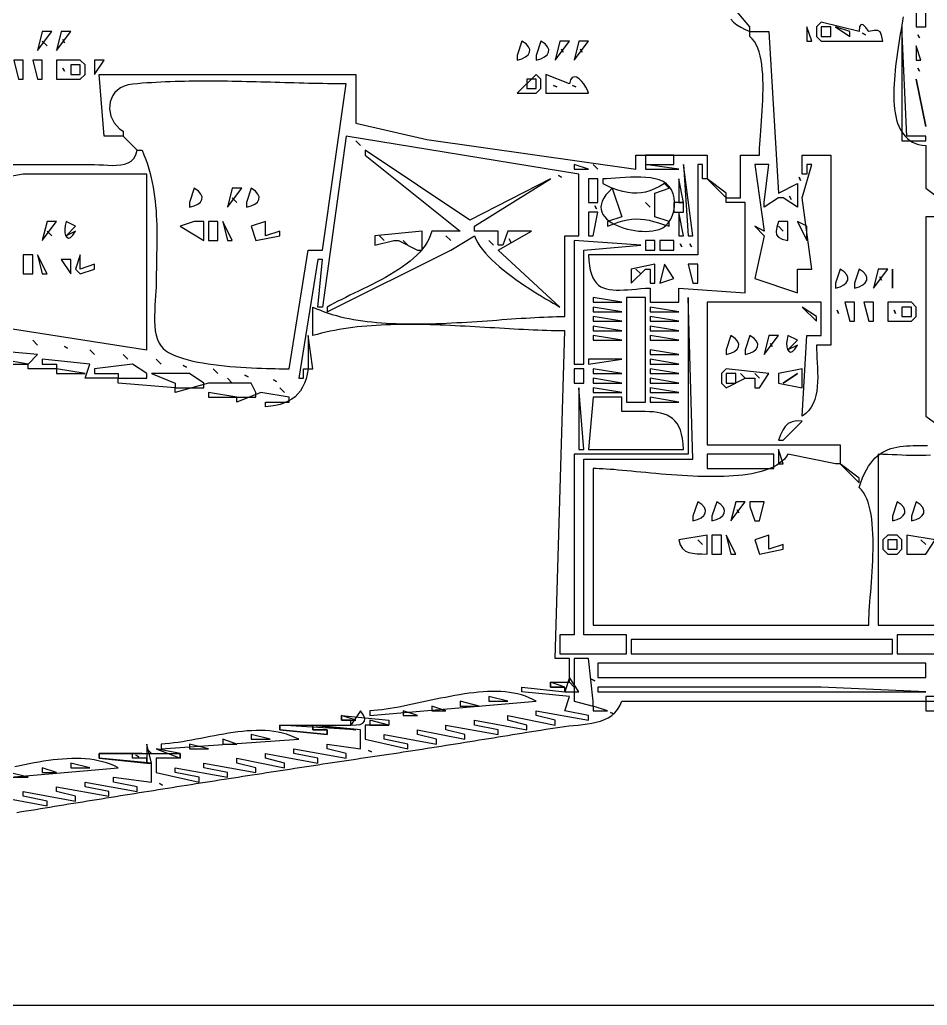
# Model space of a CAD drawing. Extents: x 0 to 1224, y 0 to 792.
# Drawn here: x 458.3 to 649.3, y 0 to 207.5 of the extents above; entities that cross this region are included whole.
import ezdxf

# ---------------------------------------------------------------- set-up
doc = ezdxf.new("R2010")
doc.units = 0
for name, color, linetype in [('C142', 142, 'CONTINUOUS'), ('C172', 172, 'CONTINUOUS'), ('C251', 251, 'CONTINUOUS'), ('C7', 7, 'CONTINUOUS')]:
    doc.layers.add(name, color=color, linetype=linetype)

msp = doc.modelspace()

# ---------------------------------------------------------------- linework, layer by layer
at = {"layer": 'C142'}
for points in [[(601, 106), (600, 103), (600, 102), (600.9711, 102.2821), (601.7403, 102.6607), (602.2878, 103.1186), (602.5935, 103.6387), (602.6376, 104.204), (602.4, 104.7973), (601.8607, 105.4017), (601, 106)], [(605, 106), (604, 103), (604, 102), (604.9711, 102.2821), (605.7403, 102.6607), (606.2878, 103.1186), (606.5936, 103.6387), (606.6376, 104.204), (606.4, 104.7973), (605.8608, 105.4017), (605, 106)], [(609, 106), (608, 102), (611, 106), (609, 106)], [(612, 106), (612, 105), (613, 102), (614, 102), (615, 106), (612, 106)], [(643, 106), (642, 103), (642, 102), (642.9711, 102.2821), (643.7403, 102.6607), (644.2878, 103.1186), (644.5935, 103.6387), (644.6376, 104.204), (644.4, 104.7973), (643.8607, 105.4017), (643, 106)], [(647, 106), (646, 103), (646, 102), (646.9711, 102.2821), (647.7403, 102.6607), (648.2878, 103.1186), (648.5935, 103.6387), (648.6376, 104.204), (648.4, 104.7973), (647.8607, 105.4017), (647, 106)], [(526, 61), (526, 60), (529, 60), (526, 61)], [(513, 59), (513, 58), (523, 57), (523, 58), (520, 58), (520, 59), (529, 58), (513, 59)], [(532, 60), (532, 59), (536, 59), (532, 60)]]:
    msp.add_lwpolyline(points, dxfattribs=at)
at = {"layer": 'C172'}
msp.add_lwpolyline([(590, 179), (590, 177), (596, 177), (596, 179), (590, 179)], dxfattribs=at)
at = {"layer": 'C251'}
for points in [[(480, 183), (483, 180), (480, 183)], [(579.333313, 168.333328), (579.666687, 167.666672), (579.333313, 168.333328)], [(596, 169), (596, 167), (598, 167), (598, 169), (596, 169)], [(574, 69), (573, 66), (576, 66), (574, 69)], [(578.666687, 68.666664), (579.333313, 68.333336), (578.666687, 68.666664)], [(570, 68), (570, 67), (573, 67), (570, 68)], [(574, 68), (575, 67), (574, 68)], [(649, 65), (649, 62), (651, 62), (651, 65), (649, 65)], [(530, 62), (528, 59), (529.068, 59.0156), (529.9172, 59.1436), (530.5223, 59.3993), (530.8583, 59.7976), (530.8999, 60.3538), (530.6222, 61.0828), (530, 62)], [(485, 55), (485, 51), (486, 51), (485, 55)]]:
    msp.add_lwpolyline(points, dxfattribs=at)
at = {"layer": 'C7'}
for points in [[(0, 792), (0, 0), (1224, 0), (1224, 792), (0, 792)], [(607.9556, 207.6382), (608.5492, 207.0041), (609.242, 206.4289), (610.0423, 205.907), (610.9588, 205.4326), (612, 205), (612, 206), (607, 212)], [(647, 212), (647, 206), (649, 206), (649, 212), (647, 212)], [(644.2361, 208.1305), (644.0967, 207.2441), (643.9515, 206.3392), (643.8022, 205.4181), (643.6506, 204.4832), (643.4984, 203.5368), (643.3475, 202.5811), (643.1996, 201.6185), (643.0565, 200.6513), (642.92, 199.6818), (642.7918, 198.7124), (642.6738, 197.7452), (642.5677, 196.7828), (642.4754, 195.8273), (642.3985, 194.8811), (642.3388, 193.9465), (642.2983, 193.0257), (642.2785, 192.1212), (642.2814, 191.2353), (642.3086, 190.3702), (642.3621, 189.5282), (642.4434, 188.7117), (642.5545, 187.923), (642.6972, 187.1644), (642.8731, 186.4383), (643.0841, 185.7468), (643.3319, 185.0924), (643.6184, 184.4773), (643.9453, 183.9039), (644.3144, 183.3745), (644.7275, 182.8914), (645.1863, 182.4568), (645.6927, 182.0732), (646.2484, 181.7429), (646.8551, 181.468), (647.5148, 181.2511), (648.2292, 181.0943), (649, 181), (649, 172), (657, 166), (649, 166), (649, 124), (656, 119)], [(624, 206), (624, 203), (625, 203), (624, 206)], [(627, 207), (626, 206), (626, 204), (627, 203), (639, 203), (640, 203), (639.721, 204.2135), (639.4124, 204.9386), (638.9433, 205.257), (638.1828, 205.2502), (637, 205), (636.4191, 205.8839), (635.8619, 206.4179), (635.3953, 206.5099), (635.0857, 206.068), (635, 205), (627, 207)], [(627, 206), (627, 204), (629, 204), (629, 206), (627, 206)], [(630, 206), (633, 204), (633, 205), (630, 206)], [(644, 206), (644, 182), (649, 182), (649, 183), (645, 183), (644, 206)], [(463, 205), (462, 201), (465, 205), (463, 205)], [(467, 205), (466, 201), (469, 205), (467, 205)], [(482.0439, 193.9413), (481.0882, 193.7867), (480.237, 193.5184), (479.4902, 193.1483), (478.8478, 192.6884), (478.3098, 192.1506), (477.8763, 191.5471), (477.5471, 190.8898), (477.3224, 190.1907), (477.2021, 189.4619), (477.1863, 188.7153), (477.2749, 187.9629), (477.4679, 187.2167), (477.7654, 186.4889), (478.1674, 185.7912), (478.6738, 185.1359), (479.2846, 184.5348), (480, 184), (480, 183), (476, 183), (475, 196), (529, 196), (529.031616, 185.742279), (544, 182.246918), (588, 176), (588, 179), (603, 179), (603, 174), (602, 174), (602, 177), (601, 177), (601, 158), (578, 158), (578.0623, 156.779), (578.1855, 155.6946), (578.3682, 154.7391), (578.6085, 153.905), (578.9051, 153.1846), (579.2562, 152.5704), (579.6604, 152.0549), (580.1159, 151.6303), (580.6212, 151.2892), (581.1748, 151.024), (581.775, 150.8271), (582.4202, 150.6908), (583.1089, 150.6077), (583.8394, 150.5702), (584.6102, 150.5706), (585.4197, 150.6014), (586.2663, 150.655), (587.1484, 150.7239), (588.0644, 150.8004), (589.0127, 150.8769), (589.9918, 150.946), (591, 151), (591, 148), (597, 148), (597, 151), (611, 150), (611, 169), (607, 169), (607, 170), (610, 170), (610, 179), (614, 179), (614.0104, 179.7043), (614.0398, 180.4758), (614.0851, 181.3083), (614.1432, 182.1959), (614.211, 183.1326), (614.2856, 184.1124), (614.3638, 185.1292), (614.4426, 186.1771), (614.519, 187.25), (614.5899, 188.342), (614.6523, 189.447), (614.7031, 190.559), (614.7393, 191.6721), (614.7577, 192.7802), (614.7555, 193.8773), (614.7294, 194.9574), (614.6765, 196.0146), (614.5937, 197.0427), (614.4779, 198.0358), (614.3262, 198.9879), (614.1354, 199.893), (613.9025, 200.7451), (613.6245, 201.5381), (613.2983, 202.2662), (612.9208, 202.9231), (612.4891, 203.5031), (612, 204), (612, 205), (616, 205), (618, 171), (622, 173), (622, 168), (619, 170), (618, 170), (615, 168), (615, 169), (616, 177), (613, 177), (615, 163), (613, 164), (615, 162), (613, 153), (622, 150), (622, 155), (625, 155), (623, 170), (625, 177), (624, 177), (624, 175), (623, 175), (623, 179), (629, 179), (629, 139), (626, 139), (626.0146, 138.1113), (626.0524, 137.1845), (626.1038, 136.2272), (626.1595, 135.2474), (626.2101, 134.2527), (626.2462, 133.251), (626.2585, 132.2501), (626.2374, 131.2578), (626.1737, 130.2818), (626.0578, 129.3301), (625.8806, 128.4103), (625.6324, 127.5303), (625.304, 126.6979), (624.8859, 125.9208), (624.3688, 125.207), (623.7433, 124.5641), (623, 124), (624, 141), (627, 141), (627, 148), (603, 148), (603, 118), (631, 118), (631, 114), (630, 114), (620, 116), (619.6499, 115.4731), (619.2394, 114.9841), (618.771, 114.5317), (618.2472, 114.1148), (617.6704, 113.7321), (617.0431, 113.3825), (616.3678, 113.0648), (615.647, 112.7778), (614.8831, 112.5204), (614.0787, 112.2914), (613.2362, 112.0896), (612.358, 111.9138), (611.4467, 111.7628), (610.5047, 111.6355), (609.5346, 111.5306), (608.5388, 111.4471), (607.5197, 111.3837), (606.4798, 111.3392), (605.4217, 111.3125), (604.3478, 111.3024), (603.2606, 111.3077), (602.1626, 111.3272), (601.0562, 111.3598), (599.9439, 111.4042), (598.8282, 111.4594), (597.7115, 111.524), (596.5964, 111.597), (595.4854, 111.6771), (594.3808, 111.7633), (593.2853, 111.8542), (592.2012, 111.9487), (591.131, 112.0457), (590.0773, 112.144), (589.0424, 112.2423), (588.0289, 112.3395), (587.0393, 112.4345), (586.076, 112.526), (585.1415, 112.6129), (584.2383, 112.694), (583.3689, 112.7681), (582.5356, 112.834), (581.7412, 112.8906), (580.9879, 112.9367), (580.2783, 112.971), (579.6148, 112.9925), (579, 113), (579, 80), (637, 80), (637.0092, 80.675), (637.0353, 81.4158), (637.0762, 82.2173), (637.1294, 83.0745), (637.1928, 83.9825), (637.2641, 84.9361), (637.341, 85.9305), (637.4213, 86.9605), (637.5028, 88.0213), (637.583, 89.1077), (637.6599, 90.2149), (637.7311, 91.3377), (637.7943, 92.4713), (637.8474, 93.6105), (637.888, 94.7504), (637.9139, 95.886), (637.9229, 97.0123), (637.9126, 98.1242), (637.8808, 99.2169), (637.8252, 100.2852), (637.7437, 101.3241), (637.6338, 102.3288), (637.4935, 103.294), (637.3203, 104.215), (637.1121, 105.0866), (636.8665, 105.9039), (636.5814, 106.6618), (636.2545, 107.3554), (635.8834, 107.9796), (635.466, 108.5294), (635, 109), (635.3528, 110.0678), (635.7256, 111.0456), (636.1182, 111.9373), (636.5305, 112.7469), (636.9621, 113.4783), (637.4129, 114.1357), (637.8828, 114.7231), (638.3715, 115.2443), (638.8788, 115.7036), (639.4047, 116.1048), (639.9488, 116.4519), (640.511, 116.7491), (641.091, 117.0002), (641.6888, 117.2093), (642.3042, 117.3804), (642.9368, 117.5176), (643.5866, 117.6248), (644.2534, 117.706), (644.9369, 117.7653), (645.637, 117.8066), (646.3535, 117.834), (647.0862, 117.8515), (647.8349, 117.863), (648.5995, 117.8727), (649.3796, 117.8844)], [(635.666687, 204.666672), (636.333313, 204.333328), (635.666687, 204.666672)], [(647.333313, 204.333328), (647.666687, 203.666672), (647.333313, 204.333328)], [(463, 203), (464, 202), (463, 203)], [(467.333344, 203.333328), (467.666656, 202.666672), (467.333344, 203.333328)], [(564, 203), (563, 200), (563, 199), (563.971, 199.2821), (564.7403, 199.6607), (565.2878, 200.1186), (565.5935, 200.6387), (565.6376, 201.204), (565.4, 201.7973), (564.8608, 202.4017), (564, 203)], [(568, 203), (567, 200), (567, 199), (567.971, 199.2821), (568.7403, 199.6607), (569.2878, 200.1186), (569.5935, 200.6387), (569.6376, 201.204), (569.4, 201.7973), (568.8608, 202.4017), (568, 203)], [(572, 203), (571, 199), (574, 203), (572, 203)], [(572.333313, 201.333328), (572.666687, 200.666672), (572.333313, 201.333328)], [(576, 203), (575, 199), (578, 203), (576, 203)], [(576.333313, 201.333328), (576.666687, 200.666672), (576.333313, 201.333328)], [(647, 202), (647, 199), (648, 199), (647, 202)], [(457, 199), (458, 195), (459, 195), (459, 199), (457, 199)], [(461, 199), (462, 195), (463, 195), (463, 199), (461, 199)], [(466, 199), (466, 195), (471, 195), (472, 196), (472, 198), (471, 199), (466, 199)], [(467.333344, 197.333328), (467.666656, 196.666672), (467.333344, 197.333328)], [(469, 198), (469, 196), (471, 196), (471, 198), (469, 198)], [(474, 199), (474, 196), (476, 199), (474, 199)], [(647.333313, 197.333328), (647.666687, 196.666672), (647.333313, 197.333328)], [(563, 192), (567, 192), (568, 193), (568, 195), (567, 196), (563, 192)], [(569, 196), (569, 192), (578, 192), (577.7695, 192.633), (577.4287, 193.3077), (577.0048, 193.9723), (576.5251, 194.5752), (576.0168, 195.0646), (575.5071, 195.3888), (575.0233, 195.4962), (574.5927, 195.3349), (574.2425, 194.8534), (574, 194), (569, 196)], [(447, 177), (474, 177), (474.9274, 176.9784), (475.8726, 176.929), (476.8206, 176.8751), (477.7564, 176.8397), (478.6649, 176.846), (479.5311, 176.9171), (480.34, 177.0761), (481.0767, 177.3462), (481.726, 177.7505), (482.273, 178.3121), (482.7026, 179.0542), (483, 180), (484, 180), (484.4124, 179.0349), (484.7878, 178.068), (485.1279, 177.0994), (485.4342, 176.1288), (485.7086, 175.1563), (485.9525, 174.1816), (486.1678, 173.2046), (486.356, 172.2254), (486.5188, 171.2437), (486.6579, 170.2595), (486.7749, 169.2727), (486.8715, 168.2832), (486.9494, 167.2909), (487.0102, 166.2956), (487.0556, 165.2973), (487.0873, 164.2959), (487.1069, 163.2913), (487.116, 162.2834), (487.1164, 161.2721), (487.1097, 160.2572), (487.0976, 159.2388), (487.0816, 158.2166), (487.0636, 157.1906), (487.0451, 156.1607), (487.0279, 155.1268), (487.0135, 154.0887), (487.0036, 153.0465), (487, 152), (486.9818, 151.2043), (486.9347, 150.3204), (486.8693, 149.3647), (486.7965, 148.3533), (486.7269, 147.3024), (486.6714, 146.2282), (486.6408, 145.147), (486.6458, 144.0749), (486.6972, 143.0281), (486.8058, 142.023), (486.9824, 141.0756), (487.2377, 140.2022), (487.5825, 139.419), (488.0277, 138.7422), (488.4572, 138.286), (488.9801, 137.8604), (489.59, 137.4642), (490.2805, 137.0964), (491.0451, 136.7558), (491.8776, 136.4415), (492.7714, 136.1524), (493.7201, 135.8874), (494.7175, 135.6454), (495.757, 135.4253), (496.8322, 135.2262), (497.9368, 135.0469), (499.0644, 134.8864), (500.2084, 134.7436), (501.3627, 134.6174), (502.5206, 134.5067), (503.6759, 134.4106), (504.8221, 134.3279), (505.9529, 134.2576), (507.0617, 134.1986), (508.1423, 134.1498), (509.1881, 134.1102), (510.1929, 134.0787), (511.1502, 134.0542), (512.0536, 134.0357), (512.8966, 134.022), (513.673, 134.0123), (514.3762, 134.0053), (515, 134), (519, 159), (522, 159), (527, 194), (526.0133, 194.0018), (525.0247, 194.0074), (524.0343, 194.0162), (523.0423, 194.0282), (522.0486, 194.0429), (521.0534, 194.0603), (520.0568, 194.0799), (519.0588, 194.1016), (518.0596, 194.1251), (517.0593, 194.15), (516.0579, 194.1763), (515.0556, 194.2035), (514.0524, 194.2314), (513.0484, 194.2599), (512.0437, 194.2885), (511.0384, 194.3171), (510.0327, 194.3453), (509.0265, 194.373), (508.02, 194.3998), (507.0133, 194.4255), (506.0064, 194.4498), (504.9996, 194.4725), (503.9928, 194.4933), (502.9861, 194.512), (501.9797, 194.5282), (500.9736, 194.5418), (499.9679, 194.5524), (498.9627, 194.5598), (497.9582, 194.5638), (496.9543, 194.564), (495.9513, 194.5602), (494.9491, 194.5522), (493.948, 194.5396), (492.9479, 194.5223), (491.9489, 194.4999), (490.9512, 194.4722), (489.9549, 194.439), (488.96, 194.3999), (487.9667, 194.3548), (486.9749, 194.3033), (485.9849, 194.2451), (484.9967, 194.1801), (484.0104, 194.108), (483.0262, 194.0285), (482.044, 193.9413)], [(565, 195), (565, 193), (567, 193), (567, 195), (565, 195)], [(570.666687, 193.666672), (571.333313, 193.333328), (570.666687, 193.666672)], [(574.666687, 193.666672), (575.333313, 193.333328), (574.666687, 193.666672)], [(647, 195), (649, 185), (647, 195)], [(527, 183), (522, 147), (521, 147), (522, 157), (521, 157), (517, 132), (518, 132), (518, 134), (519, 134), (518.8054, 132.8933), (518.544, 131.8807), (518.2152, 130.9592), (517.8186, 130.1258), (517.3536, 129.3777), (516.8196, 128.712), (516.2161, 128.1257), (515.5425, 127.6159), (514.7984, 127.1797), (513.9831, 126.8141), (513.0962, 126.5162), (512.137, 126.2832), (511.1051, 126.1121), (510, 126), (510, 127), (515, 127), (515, 128), (509, 129), (504, 127), (504, 128), (508, 128), (508, 129), (507, 131), (498, 131), (491, 129), (491, 130), (497, 130), (497, 131), (494, 133), (486, 133), (491, 131), (491, 130), (479, 131), (479, 132), (485, 132), (485, 133), (482, 135), (474, 134), (474, 133), (479, 133), (479, 132), (472, 132), (473, 135), (463, 136), (463, 135), (466, 135), (466, 134), (460, 134), (460, 135), (462, 137), (451, 138)], [(453, 44), (464, 42), (464, 43), (459, 44), (459, 45), (470, 43), (470, 44), (466, 45), (466, 46), (477, 44), (477, 45), (472, 46), (472, 47), (483, 45), (483, 46), (478, 47), (478, 48), (486, 47), (486, 51), (475, 52), (475, 53), (492, 53), (492, 52), (487, 52), (487, 49), (496, 47), (496, 48), (491, 49), (491, 50), (502, 48), (502, 49), (497, 50), (497, 51), (508, 49), (508, 50), (504, 51), (504, 52), (514, 50), (514, 51), (510, 52), (510, 53), (521, 51), (521, 52), (516, 53), (516, 54), (527, 52), (527, 53), (523, 54), (523, 55), (530, 54), (530, 58), (520, 59), (520, 58), (523, 58), (523, 57), (513, 58), (513, 59), (528, 59), (528, 60), (526, 60), (526, 61), (536, 60), (536, 59), (531, 59), (531, 56), (540, 54), (540, 55), (535, 56), (535, 57), (546, 55), (546, 56), (542, 57), (542, 58), (552, 56), (552, 57), (548, 58), (548, 59), (559, 57), (559, 58), (554, 59), (554, 60), (565, 58), (565, 59), (561, 60), (561, 61), (571, 59), (571, 60), (567, 61), (567, 62), (578, 60), (578, 61), (573, 62), (574, 65), (564, 66), (564, 67), (573, 66), (573, 67), (570, 67), (570, 68), (574, 68), (574, 73), (571, 73), (573, 142), (572.0764, 142.0037), (571.1425, 142.0147), (570.1988, 142.0324), (569.2457, 142.0563), (568.2836, 142.086), (567.313, 142.121), (566.3342, 142.1609), (565.3478, 142.2051), (564.3541, 142.2532), (563.3536, 142.3046), (562.3467, 142.359), (561.3338, 142.4159), (560.3154, 142.4748), (559.2919, 142.5351), (558.2638, 142.5965), (557.2314, 142.6584), (556.1952, 142.7204), (555.1557, 142.782), (554.1132, 142.8428), (553.0682, 142.9022), (552.0211, 142.9597), (550.9724, 143.015), (549.9224, 143.0675), (548.8717, 143.1168), (547.8206, 143.1624), (546.7696, 143.2037), (545.7192, 143.2404), (544.6696, 143.2719), (543.6215, 143.2979), (542.5751, 143.3177), (541.531, 143.331), (540.4896, 143.3372), (539.4512, 143.3359), (538.4164, 143.3266), (537.3856, 143.3088), (536.3591, 143.2821), (535.3375, 143.246), (534.3211, 143.2), (533.3105, 143.1436), (532.3059, 143.0764), (531.3079, 142.9979), (530.3169, 142.9075), (529.3333, 142.805), (528.3575, 142.6896), (527.39, 142.5611), (526.4313, 142.4188), (525.4816, 142.2624), (524.5416, 142.0914), (523.6115, 141.9052), (522.6919, 141.7035), (521.7831, 141.4857), (520.8857, 141.2513), (520, 141), (520, 147), (520.7697, 146.6461), (521.5604, 146.3146), (522.3715, 146.0048), (523.2021, 145.7161), (524.0514, 145.448), (524.9188, 145.1999), (525.8035, 144.971), (526.7046, 144.761), (527.6216, 144.5691), (528.5535, 144.3947), (529.4998, 144.2373), (530.4595, 144.0962), (531.432, 143.9709), (532.4165, 143.8607), (533.4122, 143.7651), (534.4185, 143.6834), (535.4345, 143.6151), (536.4594, 143.5595), (537.4927, 143.5161), (538.5334, 143.4843), (539.5809, 143.4634), (540.6343, 143.4528), (541.693, 143.4521), (542.7561, 143.4605), (543.823, 143.4774), (544.8928, 143.5023), (545.9649, 143.5346), (547.0384, 143.5736), (548.1127, 143.6188), (549.1869, 143.6696), (550.2603, 143.7253), (551.3322, 143.7854), (552.4018, 143.8493), (553.4683, 143.9163), (554.5311, 143.9859), (555.5893, 144.0575), (556.6421, 144.1305), (557.689, 144.2042), (558.729, 144.2781), (559.7614, 144.3516), (560.7855, 144.424), (561.8006, 144.4948), (562.8058, 144.5634), (563.8005, 144.6292), (564.7838, 144.6915), (565.7551, 144.7499), (566.7135, 144.8036), (567.6583, 144.8521), (568.5889, 144.8948), (569.5043, 144.931), (570.4038, 144.9603), (571.2868, 144.9819), (572.1524, 144.9953), (573, 145), (573, 162), (576, 162), (576, 175), (527, 183)], [(529, 182), (530, 181), (529, 182)], [(531, 180), (531, 179), (551, 163), (545, 163), (544.7648, 162.2059), (544.4505, 161.4356), (544.0617, 160.6882), (543.603, 159.9632), (543.0792, 159.2597), (542.4948, 158.5771), (541.8544, 157.9147), (541.1628, 157.2717), (540.4244, 156.6474), (539.6441, 156.0411), (538.8263, 155.4522), (537.9758, 154.8798), (537.0972, 154.3233), (536.1952, 153.782), (535.2742, 153.2552), (534.3391, 152.7421), (533.3944, 152.2421), (532.4448, 151.7544), (531.4949, 151.2783), (530.5493, 150.8131), (529.6127, 150.3581), (528.6898, 149.9126), (527.7851, 149.4759), (526.9033, 149.0472), (526.049, 148.6259), (525.2269, 148.2112), (524.4416, 147.8025), (523.6977, 147.399), (523, 147), (523, 146), (549, 159), (554, 162), (554.3046, 161.2777), (554.6922, 160.5525), (555.1567, 159.826), (555.692, 159.0997), (556.2922, 158.3752), (556.9512, 157.6539), (557.663, 156.9376), (558.4216, 156.2276), (559.2208, 155.5255), (560.0548, 154.833), (560.9175, 154.1515), (561.8028, 153.4825), (562.7048, 152.8277), (563.6173, 152.1886), (564.5345, 151.5667), (565.4502, 150.9636), (566.3583, 150.3808), (567.253, 149.8198), (568.1282, 149.2823), (568.9778, 148.7697), (569.7958, 148.2837), (570.5761, 147.8256), (571.3129, 147.3972), (572, 147), (559, 159), (566, 163), (561, 163), (560, 160), (559, 160), (559, 163), (554, 163), (554, 164), (570, 174), (553, 165.287811), (531, 180)], [(575, 177), (575, 176), (578, 176), (575, 177)], [(579, 177), (580, 176), (579, 177)], [(590, 177), (590, 176), (597, 176), (590, 177)], [(598, 177), (599, 162), (600, 162), (598, 177)], [(440, 145), (485, 138), (485, 175), (459, 175), (448, 173)], [(571.666687, 174.666672), (572.333313, 174.333328), (571.666687, 174.666672)], [(581, 174), (581, 173), (583, 172), (582.2594, 171.296), (581.6676, 170.6137), (581.217, 169.9541), (580.9, 169.3181), (580.7088, 168.7067), (580.6358, 168.1206), (580.6734, 167.5609), (580.8138, 167.0285), (581.0495, 166.5243), (581.3728, 166.0492), (581.7761, 165.6041), (582.2516, 165.1899), (582.7917, 164.8077), (583.3888, 164.4582), (584.0352, 164.1425), (584.7232, 163.8613), (585.4453, 163.6158), (586.1937, 163.4067), (586.9608, 163.2349), (587.7389, 163.1016), (588.5204, 163.0074), (589.2977, 162.9534), (590.063, 162.9405), (590.8087, 162.9695), (591.5271, 163.0415), (592.2107, 163.1573), (592.8518, 163.3179), (593.6209, 163.6497), (594.2927, 164.1432), (594.8643, 164.7731), (595.3325, 165.5138), (595.6944, 166.34), (595.9468, 167.2262), (596.0869, 168.1469), (596.1114, 169.0767), (596.0176, 169.9902), (595.8021, 170.8619), (595.4622, 171.6664), (594.9947, 172.3783), (594.3966, 172.9722), (593.7074, 173.4184), (592.9136, 173.7641), (592.031, 174.0199), (591.0755, 174.1967), (590.0629, 174.3053), (589.0091, 174.3566), (587.9299, 174.3614), (586.8413, 174.3304), (585.7591, 174.2745), (584.6992, 174.2045), (583.6775, 174.1312), (582.7098, 174.0655), (581.812, 174.0181), (581, 174)], [(622.333313, 174.333328), (622.666687, 173.666672), (622.333313, 174.333328)], [(578, 174), (578, 169), (580, 169), (580, 174), (578, 174)], [(594, 173), (592.9193, 172.3869), (591.9057, 171.8867), (590.9421, 171.4965), (590.0117, 171.2136), (589.0975, 171.0351), (588.1823, 170.9583), (587.2494, 170.9802), (586.2817, 171.0982), (585.2622, 171.3093), (584.1739, 171.6109), (583, 172), (585, 166), (582, 165), (582, 164), (583.1659, 164.4795), (584.2473, 164.8666), (585.2597, 165.1645), (586.2186, 165.3768), (587.1394, 165.5069), (588.0377, 165.5582), (588.9291, 165.5341), (589.829, 165.4381), (590.753, 165.2737), (591.7166, 165.0442), (592.7353, 164.7531), (593.8245, 164.4039), (595, 164), (595, 165), (592, 166), (592, 171), (595, 172), (594, 173)], [(597, 174), (597, 169), (598, 169), (597, 174)], [(603, 174), (607, 170), (607, 171), (603, 174)], [(495, 172), (494, 169), (494, 168), (494.971, 168.2821), (495.7403, 168.6607), (496.2878, 169.1186), (496.5935, 169.6387), (496.6376, 170.204), (496.4, 170.7973), (495.8608, 171.4017), (495, 172)], [(503, 172), (502, 168), (505, 172), (503, 172)], [(507, 172), (506, 169), (506, 168), (506.971, 168.2821), (507.7403, 168.6607), (508.2878, 169.1186), (508.5935, 169.6387), (508.6376, 170.204), (508.4, 170.7973), (507.8608, 171.4017), (507, 172)], [(620.333313, 170.333328), (620.666687, 169.666672), (620.333313, 170.333328)], [(503, 170), (504, 169), (503, 170)], [(590, 169), (591, 168), (590, 169)], [(578, 167), (578, 162), (579, 162), (580, 167), (578, 167)], [(597, 167), (597, 162), (598, 162), (597, 167)], [(464, 165), (463, 161), (466, 165), (464, 165)], [(468, 165), (467.8004, 164.1668), (467.7247, 163.3683), (467.765, 162.6552), (467.9133, 162.0779), (468.1618, 161.6871), (468.5026, 161.5333), (468.9278, 161.6672), (469.4295, 162.1392), (470, 163), (468, 162), (470, 164), (468, 165)], [(495, 165), (492, 164), (497, 161), (497, 165), (495, 165)], [(498, 165), (498, 161), (499, 161), (500, 161), (500, 165), (498, 165)], [(501, 165), (502, 161), (503, 161), (501, 165)], [(510, 165), (507, 164), (508, 161), (513, 162), (513, 163), (510, 162), (510, 165)], [(618, 165), (617.6535, 163.8097), (617.5053, 162.9006), (617.6106, 162.2187), (618.0246, 161.7105), (618.8026, 161.3221), (620, 161), (620, 165), (618, 165)], [(618, 164), (619, 163), (618, 164)], [(622, 165), (624, 161), (624, 162), (624, 164), (622, 165)], [(464, 163), (465, 162), (464, 163)], [(533, 162), (533, 160), (537, 161), (538, 161), (542, 159), (543, 159), (543, 163), (533, 162)], [(534, 162), (535, 161), (534, 162)], [(548, 162), (549, 161), (548, 162)], [(539, 161), (540, 160), (539, 161)], [(557, 161), (558, 160), (557, 161)], [(561.333313, 161.333328), (561.666687, 160.666672), (561.333313, 161.333328)], [(575, 161), (575, 135), (577, 135), (577, 159), (589, 160), (575, 161)], [(590, 161), (590, 159), (592, 159), (592, 161), (590, 161)], [(593, 161), (593, 159), (596, 159), (596, 161), (593, 161)], [(597.333313, 160.333328), (597.666687, 159.666672), (597.333313, 160.333328)], [(599.333313, 160.333328), (599.666687, 159.666672), (599.333313, 160.333328)], [(459, 158), (459, 154), (460, 154), (461, 154), (461, 158), (459, 158)], [(462, 158), (463, 154), (464, 154), (462, 158)], [(471, 158), (470, 155), (471, 154), (474, 155), (474, 156), (471, 155), (471, 158)], [(467, 157), (469, 154), (469, 157), (467, 157)], [(587, 155), (587, 152), (590, 155), (591, 155), (591, 152), (592, 152), (592, 156), (587, 155)], [(594, 156), (593, 152), (596, 153), (594, 156)], [(599, 156), (600, 152), (601, 152), (601, 156), (599, 156)], [(588, 155), (589, 154), (588, 155)], [(631, 155), (630, 152), (630, 151), (630.971, 151.2821), (631.7403, 151.6607), (632.2878, 152.1186), (632.5935, 152.6387), (632.6376, 153.204), (632.4, 153.7973), (631.8608, 154.4017), (631, 155)], [(635, 155), (634, 152), (634, 151), (634.971, 151.2821), (635.7403, 151.6607), (636.2878, 152.1186), (636.5935, 152.6387), (636.6376, 153.204), (636.4, 153.7973), (635.8608, 154.4017), (635, 155)], [(639, 155), (638, 151), (641, 155), (639, 155)], [(642, 155), (642, 151), (642, 155)], [(639.333313, 153.333328), (639.666687, 152.666672), (639.333313, 153.333328)], [(599, 149), (599, 116), (575, 116), (575, 78), (572, 78), (572, 74), (586, 74), (586, 78), (577, 78), (577, 115), (600, 115), (599, 149)], [(579, 149), (579, 148), (585, 148), (579, 149)], [(586, 149), (586, 127), (590, 127), (590, 149), (586, 149)], [(632, 148), (633, 144), (634, 144), (634, 148), (632, 148)], [(636, 148), (637, 144), (638, 144), (638, 148), (636, 148)], [(641, 148), (641, 144), (646, 144), (647, 145), (647, 147), (646, 148), (641, 148)], [(579, 147), (579, 146), (585, 146), (579, 147)], [(591, 147), (591, 146), (597, 146), (591, 147)], [(623, 147), (626, 144), (626, 145), (623, 147)], [(630.333313, 146.333328), (630.666687, 145.666672), (630.333313, 146.333328)], [(642.333313, 146.333328), (642.666687, 145.666672), (642.333313, 146.333328)], [(644, 147), (644, 145), (646, 145), (646, 147), (644, 147)], [(579, 145), (579, 144), (585, 144), (579, 145)], [(591, 145), (591, 144), (597, 144), (591, 145)], [(579, 143), (579, 142), (585, 142), (579, 143)], [(591, 143), (591, 142), (597, 142), (591, 143)], [(461, 140), (462, 139), (461, 140)], [(519, 141), (519, 134), (520, 134), (519, 141)], [(579, 141), (579, 140), (585, 140), (579, 141)], [(591, 141), (591, 140), (597, 140), (591, 141)], [(608, 141), (607, 138), (607, 137), (607.971, 137.2821), (608.7403, 137.6607), (609.2878, 138.1185), (609.5935, 138.6386), (609.6376, 139.2039), (609.4, 139.7973), (608.8608, 140.4016), (608, 141)], [(612, 141), (611, 138), (611, 137), (611.971, 137.2821), (612.7403, 137.6607), (613.2878, 138.1186), (613.5935, 138.6387), (613.6376, 139.204), (613.4, 139.7973), (612.8608, 140.4017), (612, 141)], [(616, 141), (615, 137), (618, 141), (616, 141)], [(616.333313, 139.333328), (616.666687, 138.666672), (616.333313, 139.333328)], [(620, 141), (619.8004, 140.1668), (619.7247, 139.3683), (619.765, 138.6552), (619.9133, 138.0779), (620.1617, 137.6871), (620.5025, 137.5333), (620.9278, 137.6671), (621.4295, 138.1392), (622, 139), (620, 138), (622, 140), (620, 141)], [(467.666656, 138.666672), (468.333344, 138.333328), (467.666656, 138.666672)], [(473, 138), (474, 137), (473, 138)], [(480, 137), (481, 136), (480, 137)], [(591, 138), (591, 137), (597, 137), (591, 138)], [(454, 136), (454, 135), (460, 135), (454, 136)], [(487, 136), (488, 135), (487, 136)], [(578, 136), (578, 135), (585, 136), (578, 136)], [(591, 136), (591, 135), (597, 135), (591, 136)], [(466, 134), (466, 133), (472, 133), (466, 134)], [(492.666656, 134.666672), (493.333344, 134.333328), (492.666656, 134.666672)], [(499, 134), (500, 133), (499, 134)], [(575, 134), (575, 131), (577, 131), (577, 134), (575, 134)], [(579, 134), (579, 133), (585, 133), (579, 134)], [(591, 134), (591, 133), (597, 133), (591, 134)], [(607, 134), (606, 133), (606, 131), (607, 130), (611, 132), (613, 132), (613, 130), (614, 130), (616, 133), (607, 134)], [(607, 133), (607, 131), (609, 131), (609, 133), (607, 133)], [(610, 133), (611, 132), (610, 133)], [(613, 133), (614, 132), (613, 133)], [(618, 133), (618, 131), (623, 130), (623, 134), (618, 133)], [(619, 131), (622, 133), (619, 131)], [(502, 132), (503, 131), (502, 132)], [(505.666656, 132.666672), (506.333344, 132.333328), (505.666656, 132.666672)], [(511.666656, 131.666672), (512.333313, 131.333328), (511.666656, 131.666672)], [(579, 132), (579, 131), (585, 131), (579, 132)], [(591, 132), (591, 131), (597, 131), (591, 132)], [(498, 129), (498, 128), (504, 128), (498, 129)], [(513, 130), (514, 129), (513, 130)], [(576, 130), (576, 117), (577, 117), (576, 130)], [(579, 130), (579, 129), (585, 129), (579, 130)], [(591, 130), (591, 129), (597, 129), (591, 130)], [(579, 128), (578, 117), (598, 117), (597.9349, 118.2118), (597.8028, 119.2961), (597.6057, 120.2599), (597.3453, 121.1101), (597.0234, 121.8538), (596.6418, 122.4981), (596.2024, 123.0499), (595.707, 123.5163), (595.1574, 123.9043), (594.5555, 124.2209), (593.903, 124.4731), (593.2018, 124.668), (592.4538, 124.8126), (591.6606, 124.9138), (590.8243, 124.9788), (589.9464, 125.0145), (589.0291, 125.028), (588.0739, 125.0263), (587.0828, 125.0163), (586.0575, 125.0052), (585, 125), (585, 128), (579, 128)], [(591, 128), (591, 127), (597, 127), (591, 128)], [(618, 119), (619, 119), (623, 123), (621.8176, 123.06), (620.856, 122.8737), (620.0762, 122.4627), (619.4394, 121.8483), (618.907, 121.0521), (618.4401, 120.0955), (618, 119)], [(618, 117), (618, 114), (619, 114), (618, 117)], [(603, 116), (603, 113), (617, 113), (617, 116), (603, 116)], [(650.0161, 115.8389), (649.0219, 115.7687), (648.0173, 115.7332), (647.0052, 115.7264), (645.9887, 115.7424), (644.9707, 115.7754), (643.9543, 115.8195), (642.9424, 115.8688), (641.938, 115.9173), (640.9442, 115.9593), (639.9638, 115.9888), (639, 116), (639, 80), (661, 80)], [(631, 114), (635, 110), (635, 111), (631, 114)], [(609.333313, 104.333336), (609.666687, 103.666664), (609.333313, 104.333336)], [(597, 98), (597.3339, 96.9248), (597.8014, 96.1559), (598.3951, 95.6401), (599.1078, 95.3245), (599.9319, 95.1557), (600.8602, 95.0808), (601.8854, 95.0466), (603, 95), (603, 99), (597, 98)], [(601, 98), (602, 97), (601, 98)], [(604, 99), (604, 95), (605, 95), (606, 95), (606, 99), (604, 99)], [(607, 99), (608, 95), (609, 95), (607, 99)], [(616, 99), (613, 98), (614, 95), (619, 96), (619, 97), (616, 96), (616, 99)], [(641, 99), (640, 98), (640, 96), (641, 95), (643, 95), (644, 96), (644, 98), (643, 99), (641, 99)], [(641, 98), (641, 96), (643, 96), (643, 98), (641, 98)], [(645, 99), (645, 95), (646, 95), (648, 95), (649, 95), (651, 98), (645, 99)], [(648, 98), (649, 97), (648, 98)], [(587, 77), (587, 74), (642, 74), (642, 77), (587, 77)], [(643, 78), (643, 74), (657, 74), (657, 78), (643, 78)], [(575, 73), (575, 64), (579, 63), (579, 64), (578, 73), (575, 73)], [(580, 72), (580, 69), (649, 69), (649, 72), (580, 72)], [(580, 67), (580, 66), (649, 66), (627, 67), (580, 67)], [(532, 62), (532, 61), (567, 64), (566.2657, 64.4061), (565.5054, 64.7623), (564.7202, 65.0708), (563.9117, 65.3336), (563.081, 65.5528), (562.2295, 65.7305), (561.3586, 65.8687), (560.4696, 65.9697), (559.5638, 66.0354), (558.6426, 66.068), (557.7073, 66.0695), (556.7592, 66.042), (555.7996, 65.9876), (554.83, 65.9085), (553.8516, 65.8066), (552.8658, 65.6841), (551.8739, 65.5431), (550.8772, 65.3856), (549.8771, 65.2138), (548.8749, 65.0298), (547.872, 64.8355), (546.8696, 64.6332), (545.8692, 64.4248), (544.872, 64.2126), (543.8794, 63.9985), (542.8927, 63.7847), (541.9132, 63.5732), (540.9424, 63.3662), (539.9815, 63.1657), (539.0318, 62.9739), (538.0947, 62.7927), (537.1716, 62.6244), (536.2637, 62.4709), (535.3724, 62.3344), (534.4991, 62.217), (533.645, 62.1207), (532.8115, 62.0477), (532, 62)], [(557, 65), (557, 64), (561, 64), (557, 65)], [(457.6585, 40.6067), (458.6492, 40.7683), (459.6399, 40.9298), (460.6306, 41.0912), (461.6214, 41.2526), (462.6122, 41.4138), (463.603, 41.5749), (464.5938, 41.736), (465.5847, 41.8969), (466.5755, 42.0577), (467.5664, 42.2184), (468.5574, 42.379), (469.5483, 42.5395), (470.5393, 42.6999), (471.5303, 42.8601), (472.5213, 43.0202), (473.5123, 43.1802), (474.5034, 43.3401), (475.4945, 43.4998), (476.4856, 43.6594), (477.4768, 43.8189), (478.4679, 43.9782), (479.4591, 44.1373), (480.4503, 44.2963), (481.4415, 44.4552), (482.4328, 44.6139), (483.424, 44.7725), (484.4153, 44.9309), (485.4067, 45.0891), (486.398, 45.2472), (487.3894, 45.4051), (488.3807, 45.5628), (489.3722, 45.7204), (490.3636, 45.8777), (491.355, 46.0349), (492.3465, 46.1919), (493.338, 46.3488), (494.3295, 46.5054), (495.3211, 46.6618), (496.3126, 46.8181), (497.3042, 46.9741), (498.2958, 47.13), (499.2874, 47.2856), (500.2791, 47.4411), (501.2708, 47.5963), (502.2624, 47.7513), (503.2542, 47.9061), (504.2459, 48.0607), (505.2376, 48.2151), (506.2294, 48.3692), (507.2212, 48.5231), (508.213, 48.6768), (509.2049, 48.8302), (510.1967, 48.9834), (511.1886, 49.1364), (512.1805, 49.2891), (513.1725, 49.4416), (514.1644, 49.5939), (515.1564, 49.7458), (516.1483, 49.8976), (517.1404, 50.049), (518.1324, 50.2003), (519.1244, 50.3512), (520.1165, 50.5019), (521.1086, 50.6523), (522.1007, 50.8024), (523.0928, 50.9523), (524.085, 51.1019), (525.0771, 51.2512), (526.0693, 51.4002), (527.0616, 51.549), (528.0538, 51.6974), (529.046, 51.8456), (530.0383, 51.9935), (531.0306, 52.141), (532.0229, 52.2883), (533.0152, 52.4353), (534.0076, 52.5819), (535, 52.7283), (536.0015, 52.8764), (537.0028, 53.0259), (538.004, 53.1765), (539.005, 53.3282), (540.0058, 53.4809), (541.0065, 53.6347), (542.007, 53.7894), (543.0073, 53.9449), (544.0076, 54.1013), (545.0077, 54.2585), (546.0077, 54.4163), (547.0076, 54.5748), (548.0074, 54.7339), (549.0072, 54.8935), (550.0068, 55.0536), (551.0064, 55.2141), (552.006, 55.3749), (553.0055, 55.536), (554.0049, 55.6974), (555.0044, 55.8589), (556.0038, 56.0206), (557.0032, 56.1823), (558.0026, 56.344), (559.002, 56.5057), (560.0015, 56.6673), (561.001, 56.8286), (562.0005, 56.9898), (563.0001, 57.1506), (563.9997, 57.3111), (564.9994, 57.4712), (565.9991, 57.6309), (566.999, 57.79), (567.999, 57.9485), (568.999, 58.1064), (569.9992, 58.2635), (570.9995, 58.4199), (572, 58.5756), (572.9214, 58.7015), (573.871, 58.8058), (574.8397, 58.8994), (575.8184, 58.9928), (576.7978, 59.0968), (577.7688, 59.2221), (578.7222, 59.3794), (579.6488, 59.5794), (580.5396, 59.8327), (581.3853, 60.1502), (582.1768, 60.5424), (582.9048, 61.0201), (583.5604, 61.594), (584.1342, 62.2748), (584.6171, 63.0732), (585, 64), (1005, 64)], [(545, 63), (545, 62), (548, 62), (545, 63)], [(551, 64), (551, 63), (555, 63), (551, 64)], [(579, 63), (579, 62), (582, 62), (579, 63)], [(539, 62), (539, 61), (542, 61), (539, 62)], [(582.666687, 61.666668), (583.333313, 61.333332), (582.666687, 61.666668)], [(488, 55), (488, 54), (517, 56), (516.1655, 56.4092), (515.3145, 56.761), (514.448, 57.0581), (513.5669, 57.3035), (512.6723, 57.5001), (511.7652, 57.6507), (510.8466, 57.7584), (509.9176, 57.8259), (508.9791, 57.8563), (508.0322, 57.8524), (507.0778, 57.8171), (506.1171, 57.7534), (505.151, 57.664), (504.1805, 57.5521), (503.2067, 57.4203), (502.2305, 57.2718), (501.2531, 57.1093), (500.2753, 56.9358), (499.2983, 56.7542), (498.3229, 56.5673), (497.3504, 56.3782), (496.3816, 56.1897), (495.4176, 56.0047), (494.4594, 55.8261), (493.508, 55.6568), (492.5645, 55.4998), (491.6298, 55.3579), (490.705, 55.2341), (489.7911, 55.1312), (488.889, 55.0522), (488, 55)], [(507, 57), (507, 56), (511, 56), (507, 57)], [(485, 54), (486, 53), (485, 54)], [(487, 54), (492, 52), (492, 53), (487, 54)], [(494, 55), (494, 54), (498, 54), (494, 55)], [(501, 56), (501, 55), (504, 55), (501, 56)], [(444, 47), (479, 50), (478.1971, 50.3953), (477.3737, 50.7406), (476.5309, 51.0378), (475.6698, 51.2892), (474.7913, 51.4969), (473.8967, 51.6631), (472.9869, 51.7899), (472.0631, 51.8796), (471.1263, 51.9341), (470.1776, 51.9558), (469.2181, 51.9468), (468.2489, 51.9092), (467.2709, 51.8452), (466.2854, 51.7569), (465.2934, 51.6466), (464.2959, 51.5163), (463.2941, 51.3682), (462.289, 51.2046), (461.2817, 51.0274), (460.2732, 50.839), (459.2647, 50.6415), (458.2573, 50.4369), (457.2519, 50.2276)], [(475, 53), (475, 52), (485, 51), (485, 52), (482, 52), (482, 53), (484, 53), (475, 53)], [(482.666656, 52.666668), (483.333344, 52.333332), (482.666656, 52.666668)], [(531.666687, 53.666668), (532.333313, 53.333332), (531.666687, 53.666668)], [(463, 50), (463, 49), (466, 49), (463, 50)], [(469, 51), (469, 50), (473, 50), (469, 51)], [(456, 49), (456, 48), (460, 48), (456, 49)], [(487.666656, 46.666668), (488.333344, 46.333332), (487.666656, 46.666668)]]:
    msp.add_lwpolyline(points, dxfattribs=at)

doc.saveas('drawing.dxf')
